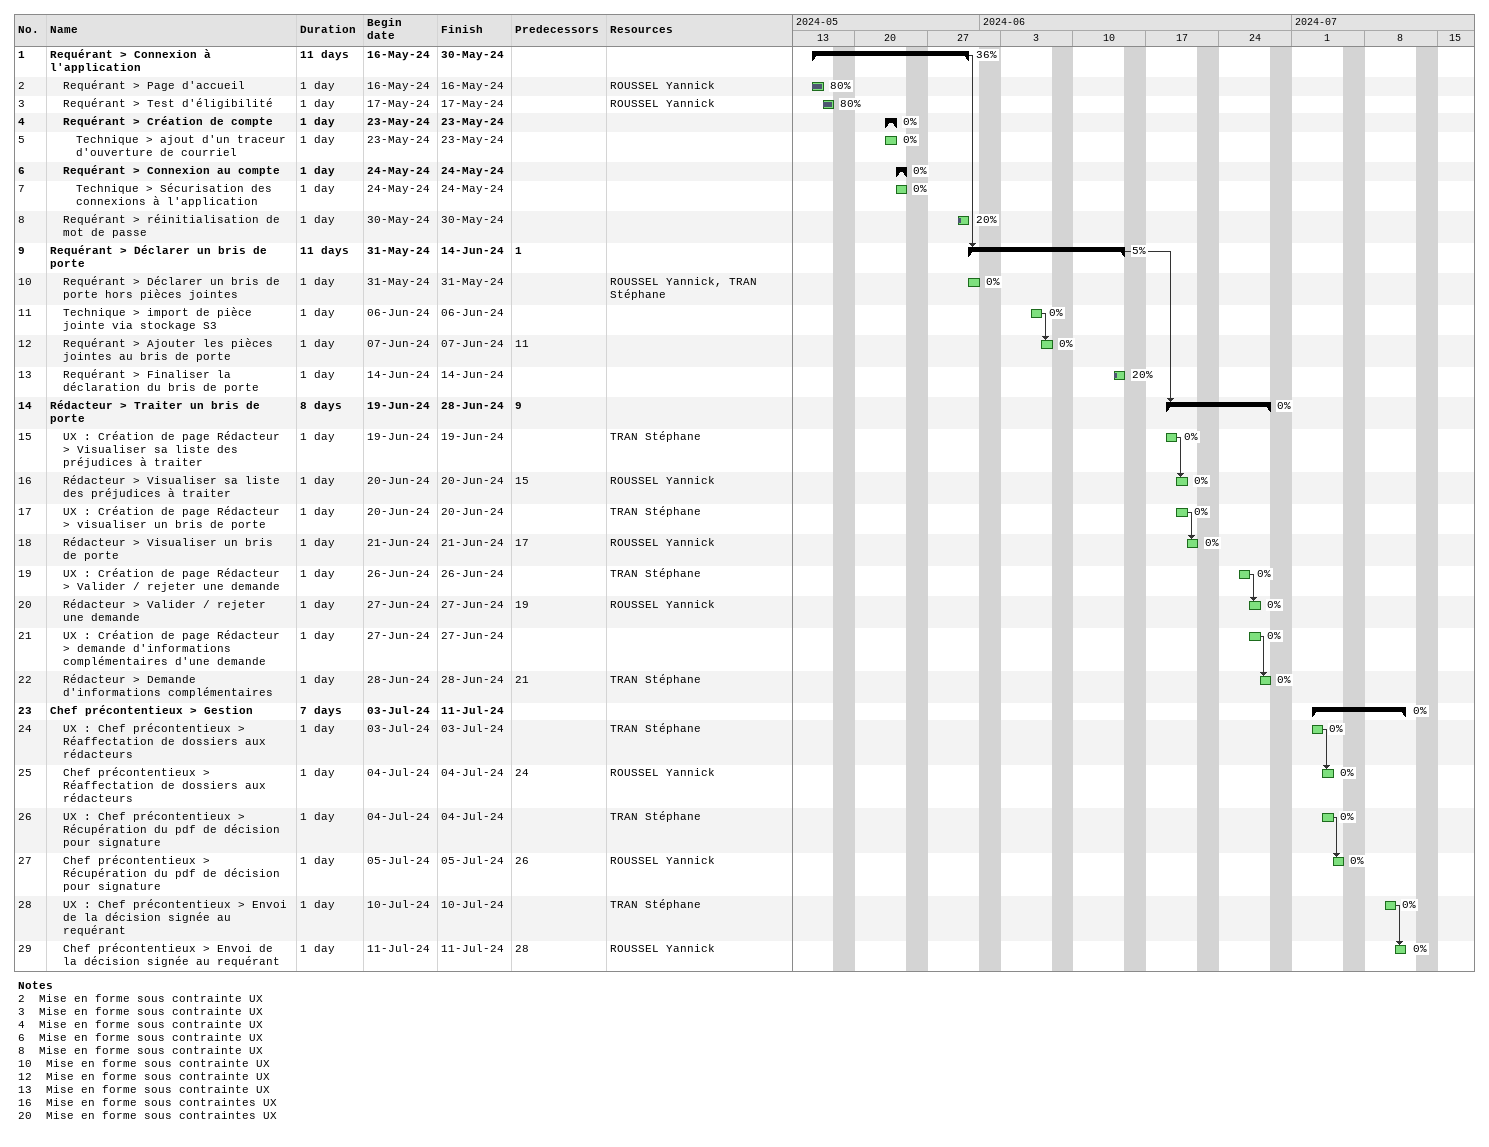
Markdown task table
| ID | Level | Task | Duration | Start | Finish | Predecessors | Resources | % complete |
|---|---|---|---|---|---|---|---|---|
| 1 | 1 | **Requérant > Connexion à l'application** | 11d | 2024-05-16 | 2024-05-30 |  |  | 36 |
| 2 | 2 | Requérant > Page d'accueil | 1d | 2024-05-16 | 2024-05-16 |  | ROUSSEL Yannick | 80 |
| 3 | 2 | Requérant > Test d'éligibilité | 1d | 2024-05-17 | 2024-05-17 |  | ROUSSEL Yannick | 80 |
| 4 | 2 | **Requérant > Création de compte** | 1d | 2024-05-23 | 2024-05-23 |  |  | 0 |
| 5 | 3 | Technique > ajout d'un traceur d'ouverture de courriel | 1d | 2024-05-23 | 2024-05-23 |  |  | 0 |
| 6 | 2 | **Requérant > Connexion au compte** | 1d | 2024-05-24 | 2024-05-24 |  |  | 0 |
| 7 | 3 | Technique > Sécurisation des connexions à l'application | 1d | 2024-05-24 | 2024-05-24 |  |  | 0 |
| 8 | 2 | Requérant > réinitialisation de mot de passe | 1d | 2024-05-30 | 2024-05-30 |  |  | 20 |
| 9 | 1 | **Requérant > Déclarer un bris de porte** | 11d | 2024-05-31 | 2024-06-14 | 1 |  | 5 |
| 10 | 2 | Requérant > Déclarer un bris de porte hors pièces jointes | 1d | 2024-05-31 | 2024-05-31 |  | ROUSSEL Yannick, TRAN Stéphane | 0 |
| 11 | 2 | Technique > import de pièce jointe via stockage S3 | 1d | 2024-06-06 | 2024-06-06 |  |  | 0 |
| 12 | 2 | Requérant > Ajouter les pièces jointes au bris de porte | 1d | 2024-06-07 | 2024-06-07 | 11 |  | 0 |
| 13 | 2 | Requérant > Finaliser la déclaration du bris de porte | 1d | 2024-06-14 | 2024-06-14 |  |  | 20 |
| 14 | 1 | **Rédacteur > Traiter un bris de porte** | 8d | 2024-06-19 | 2024-06-28 | 9 |  | 0 |
| 15 | 2 | UX : Création de page Rédacteur > Visualiser sa liste des préjudices à traiter | 1d | 2024-06-19 | 2024-06-19 |  | TRAN Stéphane | 0 |
| 16 | 2 | Rédacteur > Visualiser sa liste des préjudices à traiter | 1d | 2024-06-20 | 2024-06-20 | 15 | ROUSSEL Yannick | 0 |
| 17 | 2 | UX : Création de page Rédacteur > visualiser un bris de porte | 1d | 2024-06-20 | 2024-06-20 |  | TRAN Stéphane | 0 |
| 18 | 2 | Rédacteur > Visualiser un bris de porte | 1d | 2024-06-21 | 2024-06-21 | 17 | ROUSSEL Yannick | 0 |
| 19 | 2 | UX : Création de page Rédacteur > Valider / rejeter une demande | 1d | 2024-06-26 | 2024-06-26 |  | TRAN Stéphane | 0 |
| 20 | 2 | Rédacteur > Valider / rejeter une demande | 1d | 2024-06-27 | 2024-06-27 | 19 | ROUSSEL Yannick | 0 |
| 21 | 2 | UX : Création de page Rédacteur > demande d'informations complémentaires d'une demande | 1d | 2024-06-27 | 2024-06-27 |  |  | 0 |
| 22 | 2 | Rédacteur > Demande d'informations complémentaires | 1d | 2024-06-28 | 2024-06-28 | 21 | TRAN Stéphane | 0 |
| 23 | 1 | **Chef précontentieux > Gestion** | 7d | 2024-07-03 | 2024-07-11 |  |  | 0 |
| 24 | 2 | UX : Chef précontentieux > Réaffectation de dossiers aux rédacteurs | 1d | 2024-07-03 | 2024-07-03 |  | TRAN Stéphane | 0 |
| 25 | 2 | Chef précontentieux > Réaffectation de dossiers aux rédacteurs | 1d | 2024-07-04 | 2024-07-04 | 24 | ROUSSEL Yannick | 0 |
| 26 | 2 | UX : Chef précontentieux > Récupération du pdf de décision pour signature | 1d | 2024-07-04 | 2024-07-04 |  | TRAN Stéphane | 0 |
| 27 | 2 | Chef précontentieux > Récupération du pdf de décision pour signature | 1d | 2024-07-05 | 2024-07-05 | 26 | ROUSSEL Yannick | 0 |
| 28 | 2 | UX : Chef précontentieux > Envoi de la décision signée au requérant | 1d | 2024-07-10 | 2024-07-10 |  | TRAN Stéphane | 0 |
| 29 | 2 | Chef précontentieux > Envoi de la décision signée au requérant | 1d | 2024-07-11 | 2024-07-11 | 28 | ROUSSEL Yannick | 0 |

Notes
- 2: Mise en forme sous contrainte UX
- 3: Mise en forme sous contrainte UX
- 4: Mise en forme sous contrainte UX
- 6: Mise en forme sous contrainte UX
- 8: Mise en forme sous contrainte UX
- 10: Mise en forme sous contrainte UX
- 12: Mise en forme sous contrainte UX
- 13: Mise en forme sous contrainte UX
- 16: Mise en forme sous contraintes UX
- 20: Mise en forme sous contraintes UX
